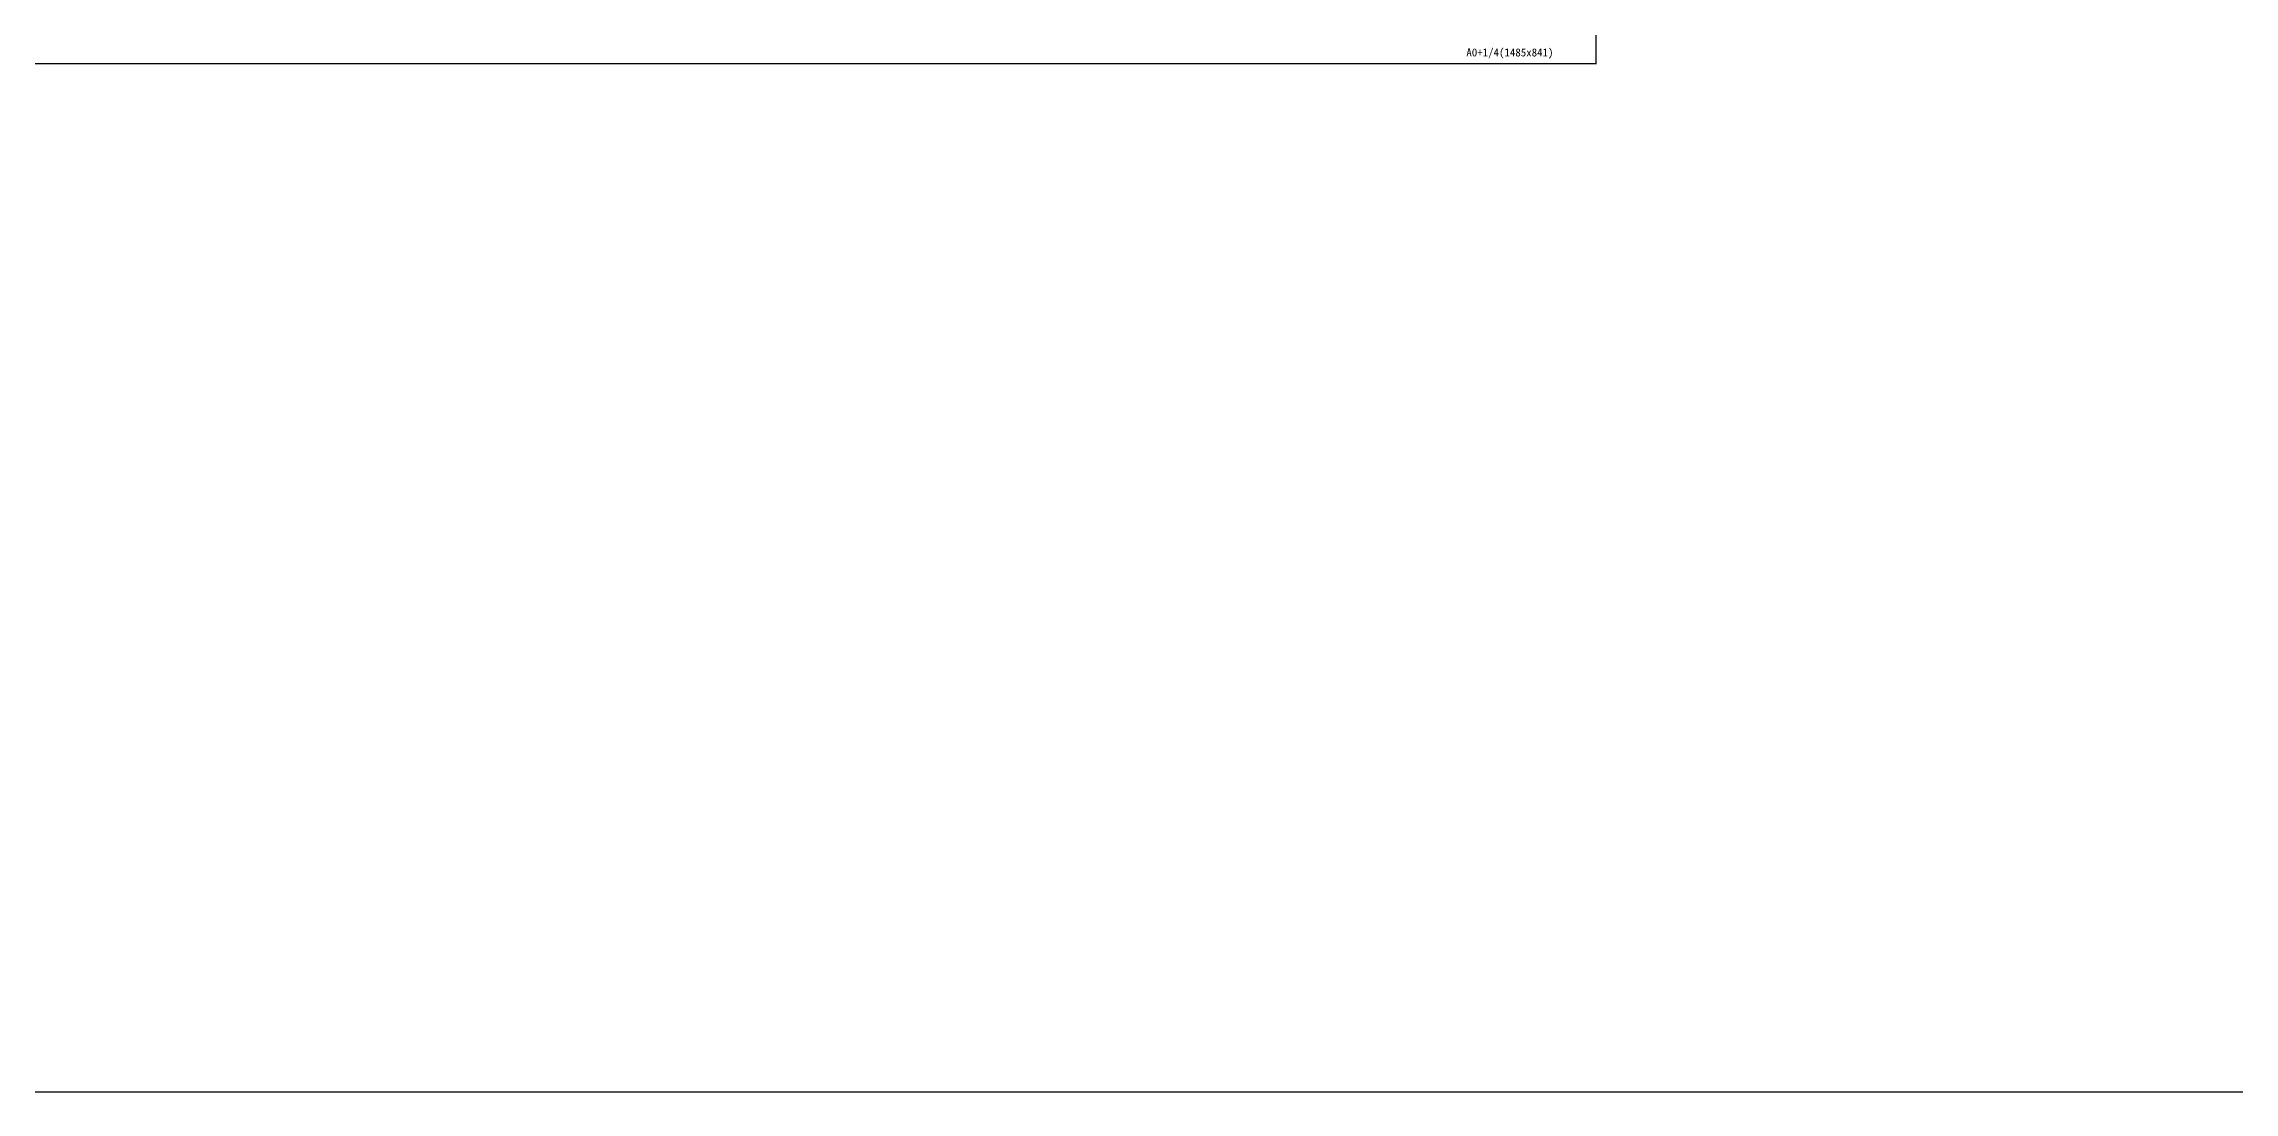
# Model space of a CAD drawing. Extents: x -1396510 to 1250330, y -1892470 to 1623980.
# Drawn here: x -192517 to -56999, y -1157560 to -1092698 of the extents above; entities that cross this region are included whole.
import ezdxf
from ezdxf.enums import TextEntityAlignment as Align

# ---------------------------------------------------------------- set-up
doc = ezdxf.new("R2010")
doc.units = 0
doc.header["$LTSCALE"] = 1000
doc.header["$MEASUREMENT"] = 0
doc.layers.get('Defpoints').update_dxf_attribs({"color": 210})
doc.layers.add('0-cxFrame', color=155, linetype='Continuous')
doc.layers.add('0-cxText', color=131, linetype='Continuous', lineweight=25)
doc.layers.add('A-云线2', color=3, linetype='Continuous', plot=False)
doc.styles.add('cx_tuming', font='simhei.ttf')
doc.styles.add('cx_tuqian1', font='')
doc.styles.add('黑体', font='simhei.ttf', dxfattribs={"height": 12})
doc.styles.get('cx_tuqian1').set_extended_font_data('SimSun')

# ---------------------------------------------------------------- blocks, each defined once
blk = doc.blocks.new('TK22.A0+1 L(Dragon)')
at = {"layer": '0-cxFrame', "color": 7, "const_width": 0.5}
blk.add_lwpolyline([(0, 0), (-1485, 0), (-1485, 841), (0, 841)], close=True, dxfattribs=at)
at = {"style": '黑体', "flags": 4}
blk.add_attdef('图幅', text='', height=3.3, dxfattribs=at).set_placement((-40, 3), align=Align.RIGHT)
at = {"layer": '0-cxFrame', "style": '黑体'}
blk.add_text('(1485x841)', height=3.3, dxfattribs=at).set_placement((-40, 3))
at = {"layer": '0-cxText', "flags": 4}
for tag, height, style, p in [('建设单位', 3.5, 'cx_tuming', (-45, 240)), ('项目名称', 3.5, 'cx_tuming', (-45, 210)), ('子项名称', 3.5, 'cx_tuming', (-45, 180)), ('工程编号', 3.3, 'cx_tuqian1', (-35, 165)), ('图名1', 3.5, 'cx_tuming', (-45, 87)), ('图名2', 3.5, 'cx_tuming', (-45, 79)), ('图名3', 3.5, 'cx_tuming', (-45, 71)), ('出图日期', 3.3, 'cx_tuqian1', (-39, 60)), ('专业', 3.3, 'cx_tuqian1', (-55, 52)), ('图号', 3.3, 'cx_tuqian1', (-55, 44)), ('版次', 3.3, 'cx_tuqian1', (-20, 44))]:
    blk.add_attdef(tag, text='', height=height, dxfattribs=dict(at, style=style)).set_placement(p, align=Align.MIDDLE)
at = {"layer": 'Defpoints', "color": 6, "flags": 4}
for tag, height, style, p in [('tufu', 3.3, '黑体', (-12, 12)), ('dwfname', 4, 'cx_tuqian1', (-80, 3))]:
    blk.add_attdef(tag, text='', height=height, dxfattribs=dict(at, style=style)).set_placement(p, align=Align.RIGHT)

msp = doc.modelspace()

# ---------------------------------------------------------------- linework, layer by layer
at = {"layer": 'A-云线2', "color": 1}
msp.add_lwpolyline([(-684590, -468560), (1011970, -468560), (1011970, -1157560), (-684590, -1157560)], close=True, dxfattribs=at)

# ---------------------------------------------------------------- block references
at = {"layer": '0-cxFrame'}
ref = msp.add_blockref('TK22.A0+1 L(Dragon)', (-96485, -1093930), dxfattribs=dict(at, xscale=150, yscale=150, zscale=150))
ref.add_attrib('图幅', 'A0+1/4', dxfattribs={"layer": '0', "height": 495, "style": '黑体'}).set_placement((-102485, -1093480), align=Align.RIGHT)

doc.saveas('drawing.dxf')
